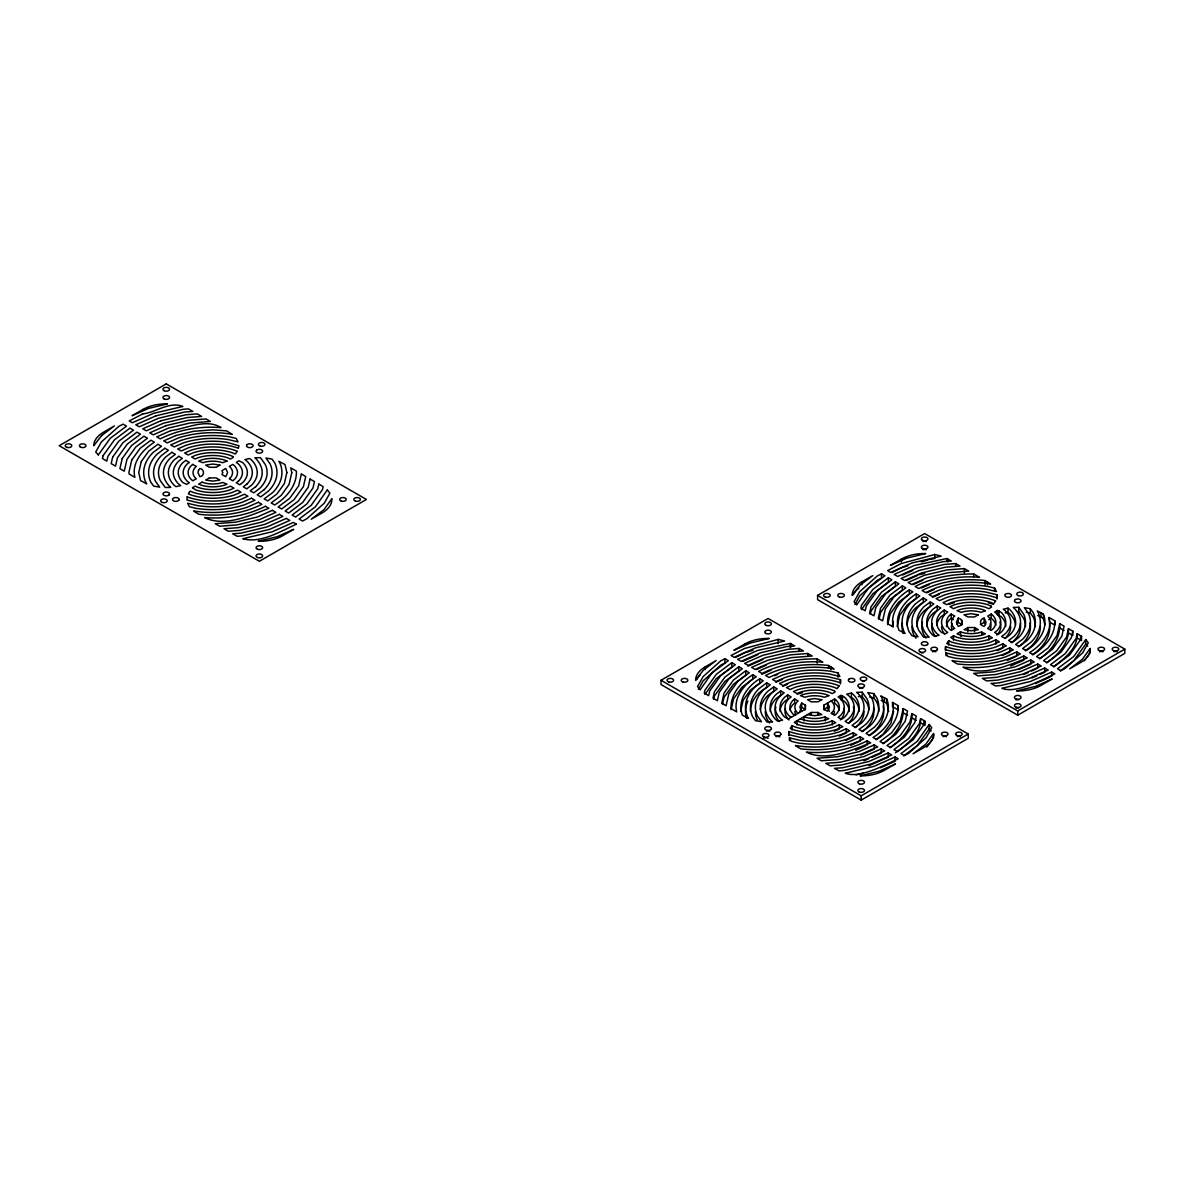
<?xml version="1.0" encoding="UTF-8"?>
<svg xmlns="http://www.w3.org/2000/svg" width="1184" height="1184" viewBox="0 0 1184 1184"><rect width="100%" height="100%" fill="white"/><g stroke="black" fill="none" stroke-linecap="round" stroke-linejoin="round"><path stroke-width="1.5" d="M788.988 731.534L788.766 734.613L800.576 737.44A54.301 31.361 0 0 0 841.78 734.302L849.742 730.78L846.249 728.767L839.323 731.83A49.373 28.505 0 0 1 789.95 731.83L789.018 731.431L789.018 735.693M945.542 646.642L945.335 649.705L957.131 652.532A54.301 31.361 0 0 0 998.349 649.394L1006.296 645.872L1002.818 643.859L995.877 646.923A49.373 28.505 0 0 1 946.504 646.923L945.587 646.523L945.587 650.786M713.745 699.182L714.485 695.926L724.845 681.481L738.801 670.988L738.801 666.725L742.279 668.738L729.122 678.639L719.25 692.388L717.356 700.706L712.99 698.19L714.485 691.648L724.845 677.218L738.801 666.725M722.492 704.125L724.031 697.391L733.399 684.337L745.772 675.013L745.772 670.751L749.265 672.764L737.676 681.496L728.796 693.868L726.088 705.738L721.722 703.222L724.031 693.128L733.399 680.075L745.772 670.751M731.105 709.616L733.562 698.871L741.954 687.179L752.758 679.054L752.758 674.791L756.25 676.804C744.588 683.938 733.059 697.391 736.714 711.88L731.031 708.594C730.424 694.135 740.977 681.999 752.758 674.791M740.577 711.421L743.093 700.351L750.493 690.035L759.743 683.079L759.743 678.817L763.236 680.83L754.77 687.194A69.116 39.901 0 0 0 747.874 717.474L748.51 718.377L742.398 715.166C736.833 700.676 747.578 685.965 759.743 678.817M799.822 711.421L801.686 707.307L801.686 703.03L805.431 705.19L805.09 709.941M870.299 614.289L871.054 611.018L881.399 596.573L895.356 586.08L895.356 581.818L898.848 583.83L885.676 593.746L875.82 607.496L873.925 615.798L869.559 613.282L871.054 606.756L881.399 592.311L895.356 581.818M879.046 619.217L880.585 612.498L889.954 599.43L902.341 590.12L902.341 585.843L905.834 587.871L894.231 596.588L885.351 608.961L882.642 620.845L878.276 618.314L880.585 608.221L889.954 595.167L902.341 585.843M887.674 624.723L890.116 613.963L898.508 602.286L909.312 594.146L909.312 589.884L912.805 591.896C901.157 599.03 889.613 612.498 893.284 626.972L887.6 623.687C886.994 609.242 897.546 597.091 909.312 589.884M892.203 626.514L893.358 621.452M897.132 626.514L899.662 615.443L907.062 605.128L916.298 598.172L916.298 593.909L919.79 595.922L911.34 602.286A69.116 39.901 0 0 0 904.428 632.567L905.064 633.47L898.967 630.258C893.402 615.769 904.132 601.072 916.298 593.909M893.624 711.421L890.93 723.217L883.042 734.213L875.879 739.6M903.185 708.55L900.476 720.434L891.596 732.807L879.993 741.524L883.486 743.537L895.874 734.228L905.242 721.16L907.536 711.066L903.185 708.55C903.94 723.039 894.926 736.211 882.894 743.611M911.902 713.597L910.008 721.9L900.151 735.649L886.979 745.565L890.472 747.578L904.428 737.084L914.773 722.64L916.268 716.113L911.902 713.597C912.82 728.219 901.29 740.104 889.909 747.622M920.634 718.629L919.554 723.38L908.69 738.505L893.964 749.59L897.457 751.603L912.968 739.926L924.319 724.12L924.985 721.219L920.634 718.629C921.3 733.888 906.53 744.706 895.43 752.743M929.174 724.46L917.245 741.347L900.95 753.616L904.339 755.57L908.587 753.364L926.11 737.75L931.719 727.716L929.248 724.519L929.085 729.122L917.245 745.624L903.658 755.836M985.502 624.456L986.006 622.236L984.141 618.137C979.316 618.699 979.316 625.788 984.141 626.351L985.502 624.456L984.141 622.399L984.141 618.137M1059.739 623.642L1057.031 635.527L1048.151 647.9L1036.562 656.617L1040.055 658.644L1052.428 649.32L1061.796 636.267L1064.105 626.173L1059.739 623.642C1060.509 638.132 1051.481 651.318 1039.463 658.704M1068.471 628.689L1066.577 636.992L1056.705 650.741L1043.548 660.657L1047.026 662.67L1060.982 652.177L1071.342 637.732L1072.822 631.205L1068.471 628.689C1069.374 643.312 1057.86 655.196 1046.464 662.714M1077.188 633.721L1076.108 638.472L1065.26 653.598L1050.519 664.683L1054.012 666.696L1069.537 655.018L1080.874 639.212L1081.54 636.311L1077.188 633.721C1077.884 648.284 1064.164 659.029 1053.464 666.74M1085.743 639.552L1073.814 656.454L1057.504 668.708L1060.894 670.677L1065.156 668.457L1082.664 652.843L1088.288 642.808L1085.817 639.612L1085.639 644.214L1073.814 660.716L1060.228 670.943M698.338 689.414L703.163 680.815L720.671 665.201L724.934 662.981L724.934 658.718L720.671 660.938L703.163 676.552L697.539 686.572L700.084 689.843L712.013 672.941L728.323 660.672L724.934 658.718M854.907 604.506L859.717 595.907L877.24 580.293L881.488 578.088L881.488 573.811L877.24 576.031L859.717 591.645L854.108 601.679L856.654 604.935L868.582 588.034L884.877 575.764L881.488 573.811M704.954 694.446L716.29 678.639L731.816 666.962L731.816 662.685L735.308 664.712L720.568 675.798L709.719 690.923L708.639 695.674L704.288 693.084L704.954 690.183L716.29 674.362L731.816 662.685M861.508 609.538L872.86 593.732L888.37 582.054L888.37 577.792L891.863 579.805L877.122 590.89L866.274 606.016L865.193 610.766L860.842 608.176L861.508 605.276L872.86 589.469L888.37 577.792M801.686 703.03L799.822 707.144L801.686 711.258M805.431 705.19L805.431 709.098L788.455 718.91L784.696 717.119A34.558 19.95 0 0 1 784.696 697.169L787.671 694.934L791.164 696.962L788.973 698.59A29.63 17.109 0 0 0 788.973 715.698L791.164 717.341M958.256 618.137L956.376 622.236L958.256 626.351C963.066 625.788 963.066 618.699 958.256 618.137L958.256 622.399L956.894 624.294M961.66 625.034L962 620.298M933.584 733.355L925.799 744.203L913.071 753.779L924.023 747.459A32.915 19.003 0 0 0 933.658 734.021L933.584 737.617L926.776 747.119M1090.138 648.447L1082.354 659.296L1069.64 668.871L1080.578 662.552A32.915 19.003 0 0 0 1090.227 649.113L1090.138 651.289M1084.307 660.85L1090.138 652.71M792.126 725.674L790.231 728.397L792.422 729.359A44.43 25.648 0 0 0 836.851 729.359L842.756 726.739L839.264 724.726L834.38 726.902A39.501 22.807 0 0 1 794.878 726.902L792.126 725.674L792.126 729.936M948.68 640.766L946.8 643.489L948.976 644.466A44.43 25.648 0 0 0 993.406 644.466L999.326 641.846L995.833 639.834L990.949 641.994A39.501 22.807 0 0 1 951.448 641.994L948.68 640.766L948.68 645.028M766.729 682.842L759.048 688.614A64.188 37.059 0 0 0 752.639 716.734L755.496 720.671L761.49 721.692L757.405 715.994A59.244 34.203 0 0 1 763.325 690.05L770.207 684.855L766.729 682.842L766.729 687.12L759.048 692.892A64.188 37.059 0 0 0 750.449 711.421M773.7 686.883L767.602 691.471A54.301 31.361 0 0 0 762.17 715.269L767.069 722.077L772.59 721.929L771.879 721.396A49.373 28.505 0 0 1 771.879 692.892L777.192 688.896L773.7 686.883L773.7 691.145L767.602 695.733A54.301 31.361 0 0 0 760.394 709.778M780.685 690.908L776.156 694.327A44.43 25.648 0 0 0 776.156 719.976L777.829 721.234L782.55 720.138L780.434 718.555A39.501 22.807 0 0 1 780.434 695.748L784.178 692.921L780.685 690.908L780.685 695.171L776.156 698.59A44.43 25.648 0 0 0 770.192 711.421M923.283 597.935L915.617 603.722A64.188 37.059 0 0 0 909.194 631.827L912.05 635.764L918.044 636.785L913.974 631.102A59.244 34.203 0 0 1 919.879 605.142L926.776 599.962L923.283 597.935L923.283 602.212L915.617 607.984A64.188 37.059 0 0 0 907.077 624.9M798.149 713.316L797.528 712.842A19.743 11.396 0 0 1 797.528 701.446L798.149 700.987L794.656 698.974L793.25 700.025A24.686 14.252 0 0 0 793.25 714.278L794.656 715.328M930.269 601.975L924.156 606.563A54.301 31.361 0 0 0 918.74 630.362L923.624 637.17L929.144 637.036L928.434 636.489A49.373 28.505 0 0 1 928.434 607.984L933.762 603.988L930.269 601.975L930.269 606.238L924.156 610.826A54.301 31.361 0 0 0 916.89 626.514M937.254 606.001L932.711 609.42A44.43 25.648 0 0 0 932.711 635.068L934.383 636.326L939.104 635.231L936.988 633.647A39.501 22.807 0 0 1 936.988 610.84L940.732 608.014L937.254 606.001L937.254 610.263L932.711 613.682A44.43 25.648 0 0 0 926.761 626.514M944.225 610.041L941.265 612.261A34.558 19.95 0 0 0 941.265 632.226L945.01 634.002L947.718 632.434L945.542 630.791A29.63 17.109 0 0 1 945.542 613.697L947.718 612.054L944.225 610.041L944.225 614.304L941.265 616.538A34.558 19.95 0 0 0 936.766 624.782M951.211 614.067L949.82 615.118A24.686 14.252 0 0 0 949.82 629.37L951.211 630.421L954.704 628.408L954.097 627.949A19.743 11.396 0 0 1 954.097 616.538L954.704 616.08L951.211 614.067L951.211 618.329L949.82 619.38A24.686 14.252 0 0 0 946.504 626.514M854.73 727.672L857.394 725.659A49.373 28.505 0 0 0 864.009 711.421M861.804 731.623L865.933 728.515A59.244 34.203 0 0 0 873.555 707.84M868.849 735.604L874.488 731.372A69.116 39.901 0 0 0 883.16 706.212M1011.284 642.764L1013.948 640.766A49.373 28.505 0 0 0 1020.297 623.539M1018.373 646.716L1022.502 643.608A59.244 34.203 0 0 0 1030.11 622.932M1025.418 650.712L1031.057 646.464A69.116 39.901 0 0 0 1040.307 626.514M1032.448 654.708C1042.719 648.136 1051.599 635.941 1049.468 623.361M661.027 680.267L768.09 618.462L968.246 734.021L968.246 738.283L861.182 800.103L661.027 684.544L661.027 680.267L861.182 795.826L968.246 734.021M817.582 595.374L924.645 533.555L1124.8 649.113L1124.8 653.39L1017.737 715.195L817.582 599.637L817.582 595.374L1017.737 710.933L1124.8 649.113M705.25 666.844L716.187 660.524L703.459 670.1L695.6 680.267A32.915 19.003 0 0 1 705.25 666.844L705.25 669.685M861.804 581.936L872.756 575.616L860.028 585.192L852.169 595.374A32.915 19.003 0 0 1 861.804 581.936L861.804 584.778M901.379 559.085L890.427 565.404L907.018 558.064L925.799 553.564L924.645 553.52A32.915 19.003 0 0 0 901.379 559.085L901.379 561.941M807.503 714.618L814.636 715.698L821.755 714.618L818.011 712.457L811.247 712.457L794.272 722.27L797.35 724.43A34.558 19.95 0 0 0 831.908 724.43L835.771 722.714L832.293 720.701L829.436 721.959A29.63 17.109 0 0 1 799.822 721.959L796.98 720.701L796.98 724.963M824.168 709.941L823.827 705.19L834.616 698.974L836.008 700.025A24.686 14.252 0 0 1 836.008 714.278L834.616 715.328L831.124 713.316L831.73 712.842A19.743 11.396 0 0 0 831.73 701.446L831.124 700.987M840.818 695.393L838.109 696.962L840.285 698.59A29.63 17.109 0 0 1 840.285 715.698L838.109 717.341L841.602 719.354L844.562 717.119A34.558 19.95 0 0 0 844.562 697.169L840.818 695.393L840.818 699.655L844.562 701.431A34.558 19.95 0 0 1 849.194 711.421M823.827 709.468L827.572 707.307L827.572 703.03L829.436 707.144L827.572 711.258L823.827 709.098L823.827 705.19M953.534 635.793L950.826 637.362L953.919 639.523A34.558 19.95 0 0 0 988.477 639.523L992.34 637.806L988.847 635.793L986.006 637.051A29.63 17.109 0 0 1 956.376 637.051L953.534 635.793L953.534 640.056M960.52 631.768L957.027 633.78L958.848 634.58A24.686 14.252 0 0 0 983.534 634.58L985.354 633.78L981.062 632.123A19.743 11.396 0 0 1 961.319 632.123L960.52 631.768L960.52 634.609M967.816 627.55L964.072 629.71L971.191 630.791L978.324 629.71L974.565 627.55L967.816 627.55L967.816 631.827M991.171 614.067L987.678 616.08L988.3 616.538A19.743 11.396 0 0 1 988.3 627.949L987.678 628.408L991.171 630.421L992.577 629.37A24.686 14.252 0 0 0 992.577 615.118L991.171 614.067L991.171 618.329L992.577 619.38A24.686 14.252 0 0 1 995.788 625.27M997.372 610.485L994.664 612.054L996.854 613.697A29.63 17.109 0 0 1 996.854 630.791L994.664 632.434L998.156 634.446L1001.116 632.226A34.558 19.95 0 0 0 1001.116 612.261L997.372 610.485L997.372 614.748L1001.116 616.538A34.558 19.95 0 0 1 1005.749 626.514M980.396 624.56L984.141 622.399M988.847 619.676L991.171 618.329M892.129 572.538L901.157 567.832L907.906 565.848M735.56 657.446L744.588 652.739L753.024 650.253M902.622 574.965L912.731 570.481M906.13 580.53L917.704 575.409M912.997 584.615L922.676 580.323M742.694 661.353L757.849 654.634M921.404 588.019L929.233 584.541M747.918 666.163L762.792 659.577M926.643 592.814L934.161 589.484M756.428 669.522L766.122 665.23M932.43 597.372L939.104 594.412M761.712 674.303L771.095 670.144M774.588 675.724L777.607 674.392M775.875 682.28L782.535 679.32M782.698 686.38L787.478 684.263M800.473 718.688L802.293 719.487A24.686 14.252 0 0 0 826.98 719.487L828.8 718.688L824.508 717.016A19.743 11.396 0 0 1 804.765 717.016L803.966 716.675L803.966 720.938M997.268 650.578L1001.427 648.743M946.001 652.932L947.762 656.395L954.585 658.038A64.188 37.059 0 0 0 1003.277 654.338L1013.282 649.898L1009.789 647.885L1000.82 651.866A59.244 34.203 0 0 1 955.858 655.285L946.001 652.932L946.001 655.773M1002.315 655.462L1009.789 652.162L1009.789 647.885M834.38 731.164L839.264 729.004L839.264 724.726M1016.775 651.925L1005.749 656.809A69.116 39.901 0 0 1 953.298 660.79C949.213 659.562 956.406 663.321 957.308 663.943C978.635 666.37 1000.983 663.721 1020.268 653.938L1016.775 651.925L1016.775 656.188M1007.332 660.376L1015.206 656.883M839.323 736.093L846.249 733.029L846.249 728.767M1023.76 655.951C1005.142 665.364 983.712 668.871 962.992 667.228C982.794 677.056 1008.102 665.334 1027.253 657.964L1023.76 655.951L1023.76 660.213L1010.692 666M789.447 737.824L791.208 741.288L798.016 742.945A64.188 37.059 0 0 0 846.723 739.245L856.728 734.805L853.235 732.792L844.251 736.774A59.244 34.203 0 0 1 799.304 740.192L789.447 737.824L789.447 740.681M845.746 740.37L851.74 737.721M1030.746 659.976L1015.62 666.681L994.19 671.802L973.633 673.37L977.984 675.886L995.478 674.554L1018.092 669.152L1034.224 662.004L1030.746 659.976L1030.746 664.254L1018.98 669.448M860.22 736.818L849.194 741.702A69.116 39.901 0 0 1 796.743 745.698C792.658 744.47 799.851 748.229 800.754 748.85C822.081 751.278 844.429 748.614 863.713 738.846L860.22 736.818L860.22 741.095L850.763 745.269M1037.717 664.017L1020.564 671.609L996.75 677.307L982.35 678.402L986.716 680.918L998.023 680.06L1023.035 674.081L1041.21 666.03L1037.717 664.017L1037.717 668.279M867.191 740.858C848.573 750.256 827.142 753.779 806.437 752.136C826.225 761.963 851.548 750.227 870.684 742.871L867.191 740.858L867.191 745.121M1023.686 674.495L1028.363 672.423M1031.486 671.047L1036.163 668.975M855.766 750.182L865.563 745.846M1044.702 668.042L1025.507 676.552L999.311 682.813L991.082 683.434L995.566 685.95L1000.584 685.566L1027.964 679.024L1048.195 670.055L1044.702 668.042L1044.702 672.305L1039.907 674.436M874.177 744.884L859.066 751.588L837.636 756.709L817.064 758.263L821.43 760.794L838.908 759.462L861.538 754.045L877.67 746.897L874.177 744.884L874.177 749.146L860.738 755.111M1031.9 677.988L1036.71 675.857M1051.688 672.068L1030.435 681.481L1001.856 688.318C1015.546 693.765 1040.159 680.874 1054.781 673.859L1051.688 672.068L1051.688 676.345M881.162 748.924L864.009 756.517L840.196 762.215L825.796 763.31L830.162 765.826L841.469 764.968L866.466 758.988L884.655 750.937L881.162 748.924L881.162 753.187L871.809 757.331M1035.349 683.582L1050.045 677.07M864.009 760.779L868.686 758.707M888.148 752.95L868.938 761.46L842.742 767.72L834.513 768.342L838.997 770.858L844.029 770.473L871.409 763.917L891.641 754.963L888.148 752.95L888.148 757.212L868.938 765.722M895.119 756.976L873.881 766.388L845.302 773.226C858.992 778.672 883.59 765.782 898.212 758.766L895.119 756.976L895.119 761.253L880.422 767.765M921.404 561.852L928.152 559.869M919.346 574.669L924.719 573.396M856.017 774.928L863.166 773.226M1007.998 608.162L1003.277 609.242L1005.394 610.84A39.501 22.807 0 0 1 1005.394 633.647L1001.649 636.474L1005.142 638.487L1009.671 635.068A44.43 25.648 0 0 0 1009.671 609.42L1007.998 608.162L1007.998 612.424L1009.671 613.682A44.43 25.648 0 0 1 1015.532 624.841M1005.142 612.986L1007.998 612.424M851.444 693.069L846.723 694.15L848.839 695.748A39.501 22.807 0 0 1 848.839 718.555L845.08 721.367L848.573 723.38L853.116 719.976A44.43 25.648 0 0 0 853.116 694.327L851.444 693.069L851.444 697.332L853.116 698.59A44.43 25.648 0 0 1 859.066 711.421M934.798 554.497L901.157 563.569L887.615 570.629L890.694 572.405L911.946 562.992L941.206 556.11L934.798 554.497L934.798 558.759M929.84 559.366L933.14 558.966M778.228 639.39L744.588 648.477L731.046 655.536L734.139 657.312L755.392 647.9L784.652 641.018L778.228 639.39L778.228 643.667M946.83 558.537L914.418 565.464L894.186 574.432L897.679 576.445L916.89 567.935L943.086 561.675L951.314 561.038L946.83 558.537L946.83 561.379M955.666 563.569L944.358 564.428L919.346 570.407L901.172 578.458L904.665 580.471L921.818 572.878L945.631 567.18L960.032 566.085L955.666 563.569L955.666 566.411M964.398 568.601L946.919 569.933L924.29 575.335L908.158 582.484L911.65 584.511L926.761 577.807L948.192 572.686L968.764 571.117L964.398 568.601L964.398 572.864M790.261 643.445L757.849 650.371L737.632 659.325L741.125 661.353L760.32 652.843L786.516 646.582L794.745 645.946L790.261 643.445L790.261 647.707M799.111 648.462L787.804 649.335L762.792 655.314L744.618 663.366L748.11 665.378L765.264 657.771L789.077 652.088L803.477 650.993L799.111 648.462L799.111 651.318M807.828 653.509L790.35 654.841L767.735 660.243L751.588 667.391L755.081 669.404L770.192 662.714L791.637 657.594L812.194 656.025L807.828 653.509L807.828 656.35M858.311 696.547L862.204 696.488L867.088 703.296A54.301 31.361 0 0 1 868.864 709.778M1018.758 607.303L1013.238 607.451L1013.948 607.984A49.373 28.505 0 0 1 1013.948 636.489L1008.635 640.5L1012.128 642.512L1018.225 637.924A54.301 31.361 0 0 0 1023.657 614.126L1018.758 607.303L1018.758 611.58L1023.657 618.388A54.301 31.361 0 0 1 1025.507 626.514M1017.737 611.536L1018.758 611.58M862.204 692.211L856.683 692.359L857.394 692.892A49.373 28.505 0 0 1 857.394 721.396L852.066 725.407L855.558 727.42L861.671 722.832A54.301 31.361 0 0 0 867.088 699.034L862.204 692.211L862.204 696.488M973.707 573.974C953.623 573.826 933.11 577.17 915.143 586.524L918.621 588.537C937.254 579.124 958.685 575.616 979.39 577.259L973.707 573.974L973.707 576.815M985.073 580.545C963.746 578.118 941.398 580.767 922.114 590.55L925.607 592.562L936.633 587.678A69.116 39.901 0 0 1 989.084 583.697L990.638 584.067L985.073 580.545L985.073 584.807M817.152 658.881C797.054 658.733 776.556 662.078 758.574 671.432L762.067 673.444C780.685 664.032 802.116 660.524 822.836 662.167L817.152 658.881L817.152 663.144M828.519 665.452C807.192 663.01 784.844 665.674 765.56 675.457L769.052 677.47L780.078 672.586A69.116 39.901 0 0 1 832.515 668.605L834.069 668.975L828.519 665.452L828.519 668.294M1030.332 608.724L1024.338 607.703L1028.422 613.386A59.244 34.203 0 0 1 1022.502 639.345L1015.606 644.525L1019.098 646.538L1026.78 640.766A64.188 37.059 0 0 0 1033.188 612.646L1030.332 608.724L1030.332 612.986L1033.188 616.923A64.188 37.059 0 0 1 1035.378 626.514M1026.262 612.187L1030.332 612.986M873.777 693.617L867.768 692.596L871.853 698.294A59.244 34.203 0 0 1 865.933 724.253L859.051 729.433L862.544 731.446L870.21 725.674A64.188 37.059 0 0 0 876.634 697.554L873.777 693.617L873.777 697.894L876.634 701.831A64.188 37.059 0 0 1 878.809 711.421M869.692 697.095L873.777 697.894M997.061 594.782L985.251 591.956A54.301 31.361 0 0 0 944.033 595.093L936.085 598.616L939.578 600.628L946.504 597.565A49.373 28.505 0 0 1 995.877 597.565C998.704 599.8 996.114 588.966 997.061 599.045M840.492 679.69L828.682 676.863A54.301 31.361 0 0 0 787.478 680.001L779.516 683.523L783.009 685.536L789.95 682.458A49.373 28.505 0 0 1 839.323 682.458C842.15 684.692 839.56 673.874 840.492 683.952M994.619 588.093L987.811 586.45A64.188 37.059 0 0 0 939.104 590.15L929.1 594.59L932.592 596.603L941.576 592.622A59.244 34.203 0 0 1 986.524 589.203L996.38 591.556L994.619 588.093L994.619 590.934M838.065 673L831.242 671.358A64.188 37.059 0 0 0 782.535 675.058L772.545 679.483L776.038 681.496L785.007 677.529A59.244 34.203 0 0 1 829.969 674.11L839.826 676.464L838.065 673L838.065 677.263M960.52 636.03L961.319 636.385M1041.017 612.838L1037.317 611.018L1037.954 611.921A69.116 39.901 0 0 1 1031.057 642.202L1022.591 648.566L1026.084 650.578C1038.25 643.415 1048.994 628.719 1043.415 614.23L1041.017 612.838L1041.017 617.101L1043.415 618.492L1044.88 624.9M1037.776 615.458L1041.017 617.101M884.448 697.746L880.748 695.926L881.399 696.814A69.116 39.901 0 0 1 874.488 727.094L866.037 733.458L869.53 735.486C881.695 728.323 892.425 713.626 886.86 699.137L884.448 697.746L884.448 702.008L886.86 703.4L888.696 711.421M881.222 700.366L884.448 702.008M1049.113 617.515L1054.796 620.786C1055.403 635.246 1044.836 647.396 1033.07 654.604L1029.577 652.591C1041.239 645.458 1052.768 631.99 1049.113 617.515L1049.113 620.357M1049.113 621.778L1054.796 625.063L1054.796 620.786M1059.739 627.92L1064.105 630.436M1068.471 632.952L1072.822 635.468L1072.822 631.205M1077.188 637.984L1080.578 639.952L1080.578 635.675M951.211 618.329L953.534 619.676M958.256 622.399L962 624.56M892.544 702.408L898.227 705.694C898.834 720.153 888.281 732.289 876.5 739.512L873.022 737.499C884.67 730.35 896.199 716.897 892.544 702.408L892.544 706.685M893.964 707.499L898.227 709.956L898.227 705.694M903.185 712.812L907.536 715.343M911.902 717.859L916.268 720.375M920.634 722.891L924.985 725.481L924.985 721.219M801.686 707.307L805.431 709.468M1085.743 643.815L1087.711 646.109M929.174 728.722L931.157 731.016M916.002 638.206L913.974 635.364A59.244 34.203 0 0 1 911.946 626.514M827.572 707.307L829.436 711.421M1081.54 636.311L1081.54 640.574M1043.415 614.23L1043.415 618.492M1017.737 710.933L1017.737 715.195M1002.818 643.859L1002.818 648.122M999.03 610.692L999.03 614.955M998.245 610.988L998.245 615.251M995.833 639.834L995.833 644.096M988.847 635.793L988.847 640.056M987.486 581.936L987.486 584.778M981.862 631.768L981.862 634.609M974.565 627.55L974.565 631.827M947.925 559.085L947.925 561.941M924.023 720.582L924.023 724.845M886.86 699.137L886.86 703.4M861.182 795.826L861.182 800.103M853.235 732.792L853.235 737.055M842.46 695.6L842.46 699.862M841.691 695.896L841.691 700.158M834.616 698.974L834.616 703.237L836.008 704.288A24.686 14.252 0 0 1 839.219 710.178M832.293 720.701L832.293 724.963M830.931 666.844L830.931 669.685M825.307 716.675L825.307 720.938M818.011 712.457L818.011 715.299M811.247 712.457L811.247 715.299M794.656 698.974L794.656 703.237L793.25 704.288A24.686 14.252 0 0 0 790.039 710.178M791.356 643.992L791.356 646.834M787.671 694.934L787.671 699.211L784.696 701.431A34.558 19.95 0 0 0 780.078 711.421M990.268 623.554A19.743 11.396 0 0 1 990.268 629.459M952.114 629.459A19.743 11.396 0 0 1 952.114 623.554M903.126 633.455A69.116 39.901 0 0 1 902.341 623.036M923.002 541.562A3.286 1.894 0 0 1 926.288 541.562M948.976 604.299A44.43 25.648 0 0 1 954.186 602.804M988.196 602.804A44.43 25.648 0 0 1 993.406 604.299M1016.094 699.981A3.286 1.894 0 0 1 1018.595 699.788M926.095 638.102A49.373 28.505 0 0 1 922.425 622.044M1099.655 651.733A3.286 1.894 0 0 1 1102.94 651.733M1016.094 708.18A3.286 1.894 0 0 1 1018.595 707.988M999.799 622.088A29.63 17.109 0 0 1 996.854 635.068M944.344 633.736A29.63 17.109 0 0 1 941.576 626.514M1010.692 626.514A39.501 22.807 0 0 1 1005.394 637.91M935.774 636.607A39.501 22.807 0 0 1 932.03 623.539M853.294 594.723A32.915 19.003 0 0 1 858.962 588.063M1113.848 651.733A3.286 1.894 0 0 1 1117.134 651.733M921.463 652.887A3.286 1.894 0 0 1 923.165 652.887M932.548 651.733A3.286 1.894 0 0 1 935.834 651.733M923.002 549.746A3.286 1.894 0 0 1 926.288 549.746M696.725 679.616A32.915 19.003 0 0 1 700.01 675.043M797.35 694.135A34.558 19.95 0 0 1 802.249 692.788M763.428 738.283A3.286 1.894 0 0 1 768.09 738.283M757.405 720.272A59.244 34.203 0 0 1 755.392 711.421M862.662 681.362A3.286 1.894 0 0 1 864.364 681.362M957.279 736.64A3.286 1.894 0 0 1 960.579 736.64M843.807 708.446A29.63 17.109 0 0 1 840.285 719.961M788.973 719.961A29.63 17.109 0 0 1 785.466 708.446M943.086 736.64A3.286 1.894 0 0 1 946.371 736.64M853.368 706.966A39.501 22.807 0 0 1 848.839 722.817M779.22 721.5A39.501 22.807 0 0 1 775.89 706.966M769.526 723.01A49.373 28.505 0 0 1 765.264 711.421M746.571 718.348A69.116 39.901 0 0 1 747.874 701.091M834.38 711.421A19.743 11.396 0 0 1 833.714 714.366M795.559 714.366A19.743 11.396 0 0 1 794.878 711.421M859.54 688.407A3.286 1.894 0 0 1 862.825 688.407M766.433 731.135A3.286 1.894 0 0 1 769.733 731.135M775.979 736.64A3.286 1.894 0 0 1 779.96 736.951M187.19 496.866L186.939 500.048L198.749 502.874A54.301 31.361 0 0 0 239.967 499.737L247.915 496.214L244.422 494.202L237.496 497.265A49.373 28.505 0 0 1 188.123 497.265L187.19 496.866M238.739 445.717L238.413 448.307L237.496 447.907A49.373 28.505 0 0 0 188.123 447.907L181.182 450.971L177.704 448.958L185.651 445.436A54.301 31.361 0 0 1 226.869 442.298L238.739 445.717M98.361 454.878L95.712 452.022L101.336 441.987L118.844 426.373L123.106 424.153L126.496 426.107L110.186 438.376L98.361 454.878M103.126 455.618L102.46 458.519L106.812 461.109L107.892 456.358L118.74 441.232L133.481 430.147L129.988 428.134L114.463 439.812L103.126 455.618M112.658 457.098L111.178 463.625L115.529 466.141L117.423 457.838L127.295 444.089L140.452 434.173L136.974 432.16L123.018 442.653L112.658 457.098M122.204 458.563L119.895 468.657L124.261 471.188L126.969 459.303L135.849 446.93L147.438 438.213L143.945 436.186L131.572 445.51L122.204 458.563M131.735 460.043L128.878 472.579L129.204 474.044L134.887 477.315C131.232 462.84 142.761 449.372 154.423 442.239L150.93 440.226L140.126 448.351L131.735 460.043M141.281 461.523L138.75 472.579L140.585 480.6L146.683 483.812L146.046 482.909A69.116 39.901 0 0 1 152.943 452.628L161.409 446.264L157.916 444.252L148.666 451.208L141.281 461.523M198.498 470.374L197.994 472.579L199.859 476.693C204.684 476.131 204.684 469.042 199.859 468.479L198.498 470.374M222.681 472.579L222 474.532L225.744 476.693L227.624 472.579L225.744 468.479L222 470.64L222.681 472.579M286.868 472.579L284.338 483.649L276.938 493.965L267.702 500.921L264.21 498.908L272.66 492.544A69.116 39.901 0 0 0 279.572 462.263L278.936 461.36L285.033 464.572L286.868 472.579M291.797 472.579L289.103 484.389L281.215 495.386L271.195 502.934L274.688 504.946C286.454 497.739 297.006 485.588 296.4 471.128L290.716 467.858L291.797 472.579M301.358 473.985L298.649 485.869L289.769 498.242L278.166 506.959L281.659 508.987L294.046 499.663L303.415 486.609L305.724 476.516L301.358 473.985M310.075 479.032L308.18 487.334L298.324 501.084L285.152 511L288.644 513.012L302.601 502.519L312.946 488.074L314.441 481.548L310.075 479.032M318.807 484.064L317.726 488.814L306.878 503.94L292.137 515.025L295.63 517.038L311.14 505.361L322.492 489.554L323.158 486.654L318.807 484.064M327.346 489.895L315.418 506.796L299.123 519.066L302.512 521.019L306.76 518.799L324.283 503.185L329.892 493.151L327.346 489.895M189.381 492.189L188.404 493.832L190.594 494.808A44.43 25.648 0 0 0 235.024 494.808L240.929 492.189L237.436 490.176L232.552 492.337A39.501 22.807 0 0 1 193.051 492.337L190.298 491.108L189.381 492.189M237.2 451.341L235.32 454.064L232.552 452.836A39.501 22.807 0 0 0 193.051 452.836L188.167 454.996L184.674 452.984L190.594 450.364A44.43 25.648 0 0 1 235.024 450.364L237.2 451.341M839.027 685.891L837.147 688.629L834.38 687.401A39.501 22.807 0 0 0 794.878 687.401L789.994 689.562L786.502 687.549L792.422 684.929A44.43 25.648 0 0 1 836.851 684.929L839.027 685.891M995.596 600.998L993.702 603.722L990.949 602.493A39.501 22.807 0 0 0 951.448 602.493L946.564 604.654L943.071 602.641L948.976 600.022A44.43 25.648 0 0 1 993.406 600.022L995.596 600.998M101.646 435.534L93.773 445.717A32.915 19.003 0 0 1 103.422 432.278L114.36 425.959L101.646 435.534M178.976 499.959L178.651 500.403A3.286 1.894 0 0 1 173.796 500.965A3.286 1.894 0 0 1 173.471 498.109L174.152 497.813A3.286 1.894 0 0 1 177.807 497.946A3.286 1.894 0 0 1 178.976 499.959M246.968 444.755L246.627 445.214A3.286 1.894 0 0 0 247.811 447.226A3.286 1.894 0 0 0 251.452 447.36L252.133 447.049A3.286 1.894 0 0 0 251.822 444.207A3.286 1.894 0 0 0 246.968 444.755M331.757 498.79L323.972 509.638L311.244 519.214L322.196 512.894A32.915 19.003 0 0 0 331.831 499.456L331.757 498.79M780.804 734.509L780.478 734.968A3.286 1.894 0 0 1 775.624 735.53A3.286 1.894 0 0 1 775.298 732.674L775.979 732.378A3.286 1.894 0 0 1 779.634 732.511A3.286 1.894 0 0 1 780.804 734.509M848.78 679.32L848.454 679.779A3.286 1.894 0 0 0 849.638 681.777A3.286 1.894 0 0 0 853.279 681.925L853.96 681.614A3.286 1.894 0 0 0 853.634 678.772A3.286 1.894 0 0 0 848.78 679.32M937.373 649.616L937.032 650.06A3.286 1.894 0 0 1 932.178 650.623A3.286 1.894 0 0 1 931.867 647.766L932.548 647.47A3.286 1.894 0 0 1 936.189 647.604A3.286 1.894 0 0 1 937.373 649.616M1005.349 594.412L1005.024 594.871A3.286 1.894 0 0 0 1006.193 596.884A3.286 1.894 0 0 0 1009.848 597.017L1010.529 596.706A3.286 1.894 0 0 0 1010.204 593.865A3.286 1.894 0 0 0 1005.349 594.412M193.318 488.208L195.523 489.865A34.558 19.95 0 0 0 230.081 489.865L233.958 488.148L230.466 486.136L227.624 487.394A29.63 17.109 0 0 1 197.994 487.394L195.153 486.136L192.444 487.704L193.318 488.208M232.819 456.521L233.174 457.468L230.466 459.037L227.624 457.779A29.63 17.109 0 0 0 197.994 457.779L195.153 459.037L191.66 457.024L195.523 455.307A34.558 19.95 0 0 1 230.081 455.307L232.819 456.521M834.646 691.086L835.001 692.033L832.293 693.602L829.436 692.344A29.63 17.109 0 0 0 799.822 692.344L796.98 693.602L793.487 691.574L797.35 689.872A34.558 19.95 0 0 1 831.908 689.872L834.646 691.086M991.2 606.178L991.556 607.126L988.847 608.694L986.006 607.436A29.63 17.109 0 0 0 956.376 607.436L953.534 608.694L950.042 606.682L953.919 604.965A34.558 19.95 0 0 1 988.477 604.965L991.2 606.178M164.902 448.277L157.22 454.064A64.188 37.059 0 0 0 150.812 482.169L153.668 486.106L159.662 487.127L155.578 481.444A59.244 34.203 0 0 1 161.498 455.485L168.394 450.305L164.902 448.277M171.872 452.318L165.775 456.906A54.301 31.361 0 0 0 160.343 480.704L165.242 487.512L170.762 487.379L170.052 486.831A49.373 28.505 0 0 1 170.052 458.341L175.365 454.33L171.872 452.318M178.858 456.343L174.329 459.762A44.43 25.648 0 0 0 174.329 485.41L176.002 486.668L180.723 485.573L178.606 483.99A39.501 22.807 0 0 1 178.606 461.183L182.351 458.356L178.858 456.343M185.844 460.384L182.884 462.604A34.558 19.95 0 0 0 182.884 482.569L186.628 484.345L189.336 482.776L187.146 481.133A29.63 17.109 0 0 1 187.146 464.039L189.336 462.396L185.844 460.384M192.829 464.409L191.423 465.46A24.686 14.252 0 0 0 191.423 479.712L192.829 480.763L196.322 478.75L195.7 478.292A19.743 11.396 0 0 1 195.7 466.881L196.322 466.422L192.829 464.409M169.105 494.897L168.587 495.297A3.286 1.894 0 0 1 163.644 495.104A3.286 1.894 0 0 1 164.62 492.307L165.405 492.115A3.286 1.894 0 0 1 168.868 492.796A3.286 1.894 0 0 1 169.105 494.897M257.032 449.876L256.499 450.275A3.286 1.894 0 0 0 256.736 452.377A3.286 1.894 0 0 0 260.199 453.058L260.998 452.865A3.286 1.894 0 0 0 261.96 450.068A3.286 1.894 0 0 0 257.032 449.876M229.903 478.292L229.296 478.75L232.789 480.763L234.18 479.712A24.686 14.252 0 0 0 234.18 465.46L232.789 464.409L229.296 466.422L229.903 466.881A19.743 11.396 0 0 1 229.903 478.292M238.458 481.133L236.282 482.776L239.775 484.789L242.735 482.569A34.558 19.95 0 0 0 242.735 462.604L238.99 460.828L236.282 462.396L238.458 464.039A29.63 17.109 0 0 1 238.458 481.133M247.012 483.99L243.268 486.816L246.746 488.829L251.289 485.41A44.43 25.648 0 0 0 251.289 459.762L249.617 458.504L244.896 459.584L247.012 461.183A39.501 22.807 0 0 1 247.012 483.99M255.566 486.831L250.238 490.842L253.731 492.855L259.844 488.267A54.301 31.361 0 0 0 265.26 464.468L260.376 457.646L254.856 457.794L255.566 458.341A49.373 28.505 0 0 1 255.566 486.831M264.121 489.688L257.224 494.868L260.717 496.88L268.383 491.108A64.188 37.059 0 0 0 274.806 462.988L271.95 459.066L265.956 458.045L270.026 463.728A59.244 34.203 0 0 1 264.121 489.688M770.932 729.462L770.414 729.862A3.286 1.894 0 0 1 765.471 729.67A3.286 1.894 0 0 1 766.433 726.872L767.232 726.68A3.286 1.894 0 0 1 770.695 727.361A3.286 1.894 0 0 1 770.932 729.462M858.859 684.441L858.326 684.826A3.286 1.894 0 0 0 858.563 686.942A3.286 1.894 0 0 0 862.026 687.623L862.825 687.43A3.286 1.894 0 0 0 863.787 684.633A3.286 1.894 0 0 0 858.859 684.441M927.501 644.555L926.968 644.954A3.286 1.894 0 0 1 922.04 644.762A3.286 1.894 0 0 1 923.002 641.965L923.801 641.772A3.286 1.894 0 0 1 927.264 642.453A3.286 1.894 0 0 1 927.501 644.555M1015.413 599.533L1014.895 599.933A3.286 1.894 0 0 0 1015.132 602.034A3.286 1.894 0 0 0 1018.595 602.715L1019.38 602.523A3.286 1.894 0 0 0 1020.356 599.726A3.286 1.894 0 0 0 1015.413 599.533M166.263 383.897L59.2 445.717L259.355 561.275L366.418 499.456L166.263 383.897M142.983 409.427L132.046 415.747L148.622 408.406L167.418 403.907L166.263 403.862A32.915 19.003 0 0 0 142.983 409.427M219.928 465.12L216.184 467.28L209.435 467.28L205.676 465.12L212.809 464.039L219.928 465.12M226.973 461.05L222.681 462.707A19.743 11.396 0 0 0 202.938 462.707L198.646 461.05L200.466 460.25A24.686 14.252 0 0 1 225.152 460.25L226.973 461.05M202.138 482.11L198.646 484.123L200.466 484.922A24.686 14.252 0 0 0 225.152 484.922L226.973 484.123L222.681 482.465A19.743 11.396 0 0 1 202.938 482.465L202.138 482.11M209.435 477.892L205.676 480.053L212.809 481.133L219.928 480.053L216.184 477.892L209.435 477.892M293.573 529.426L282.621 535.745A32.915 19.003 0 0 1 259.355 541.31L258.201 541.266L276.982 536.766L293.573 529.426M744.81 643.992L733.873 650.312L750.449 642.971L769.245 638.472L768.09 638.428A32.915 19.003 0 0 0 744.81 643.992M821.755 699.67L818.011 701.831L811.247 701.831L807.503 699.67L814.636 698.59L821.755 699.67M828.8 695.615L824.508 697.272A19.743 11.396 0 0 0 804.765 697.272L800.473 695.615L802.293 694.801A24.686 14.252 0 0 1 826.98 694.801L828.8 695.615M978.324 614.777L974.565 616.938L967.816 616.938L964.072 614.777L971.191 613.697L978.324 614.777M985.354 610.707L981.062 612.365A19.743 11.396 0 0 0 961.319 612.365L957.027 610.707L958.848 609.908A24.686 14.252 0 0 1 983.534 609.908L985.354 610.707M895.4 763.976L884.448 770.296A32.915 19.003 0 0 1 861.182 775.86L860.028 775.831L878.809 771.332L895.4 763.976M1051.954 679.083L1041.017 685.403A32.915 19.003 0 0 1 1017.737 690.968L1016.582 690.923L1035.378 686.424L1051.954 679.083M142.761 413.912L129.219 420.971L132.312 422.747L153.565 413.334L182.824 406.452C169.342 401.095 155.948 412.432 142.761 413.912M296.385 524.201C280.697 531.216 260.406 543.826 242.794 538.72L272.054 531.823L293.306 522.41L296.385 524.201M156.036 415.806L135.805 424.775L139.298 426.788L158.493 418.278L184.689 412.017L192.918 411.396L188.434 408.88L183.416 409.264L156.036 415.806M160.965 420.749L142.79 428.8L146.283 430.813L163.436 423.221L187.25 417.523L201.65 416.428L197.284 413.912L185.977 414.77L160.965 420.749M165.908 425.678L149.776 432.826L153.254 434.854L168.38 428.149L189.81 423.028L210.367 421.46L206.016 418.944L188.522 420.276L165.908 425.678M170.836 430.621L156.747 436.866L160.24 438.879C178.858 429.466 200.288 425.959 221.008 427.602C206.149 418.159 186.598 428.608 170.836 430.621M175.78 435.564L163.732 440.892L167.225 442.905L178.251 438.021A69.116 39.901 0 0 1 230.702 434.04L232.242 434.41L226.692 430.887L212.809 429.836L193.643 431.287L175.78 435.564M180.723 440.492L170.718 444.932L174.211 446.945L183.18 442.964A59.244 34.203 0 0 1 228.142 439.545L237.999 441.898L236.238 438.435L229.415 436.792A64.188 37.059 0 0 0 180.723 440.492M251.408 498.227L242.424 502.208A59.244 34.203 0 0 1 197.476 505.627L187.62 503.274L189.381 506.737L196.189 508.38A64.188 37.059 0 0 0 244.896 504.68L254.9 500.24L251.408 498.227M258.393 502.268L247.367 507.152A69.116 39.901 0 0 1 194.916 511.133C190.831 509.904 198.024 513.664 198.927 514.285C220.254 516.712 242.602 514.063 261.886 504.28L258.393 502.268M265.379 506.293C246.746 515.706 225.315 519.214 204.61 517.571C224.398 527.398 249.72 515.676 268.857 508.306L265.379 506.293M272.35 510.319L257.239 517.023L235.808 522.144L215.236 523.713L219.602 526.229L237.081 524.897L259.71 519.495L275.842 512.346L272.35 510.319M279.335 514.359L262.182 521.952L238.369 527.65L223.968 528.745L228.334 531.261L239.642 530.402L264.654 524.423L282.828 516.372L279.335 514.359M286.321 518.385L267.11 526.895L240.914 533.155L232.686 533.777L237.17 536.293L242.202 535.908L269.582 529.366L289.814 520.398L286.321 518.385M839.441 597.017A3.286 1.894 0 0 0 844.384 595.374A3.286 1.894 0 0 0 839.441 593.717A3.286 1.894 0 0 0 839.441 597.017M922.321 540.274A3.286 1.894 0 0 0 927.827 539.43A3.286 1.894 0 0 0 923.801 537.092A3.286 1.894 0 0 0 922.321 540.274M1098.959 650.46A3.286 1.894 0 0 0 1104.48 649.616A3.286 1.894 0 0 0 1100.439 647.278A3.286 1.894 0 0 0 1098.959 650.46M919.998 651.807A3.286 1.894 0 0 0 925.503 650.948A3.286 1.894 0 0 0 921.463 648.625A3.286 1.894 0 0 0 919.998 651.807M1113.848 650.756A3.286 1.894 0 0 0 1118.776 649.113A3.286 1.894 0 0 0 1113.848 647.47A3.286 1.894 0 0 0 1113.848 650.756M1016.094 699.004A3.286 1.894 0 0 0 1021.037 697.361A3.286 1.894 0 0 0 1016.094 695.704A3.286 1.894 0 0 0 1016.094 699.004M825.248 597.017A3.286 1.894 0 0 0 830.191 595.374A3.286 1.894 0 0 0 825.248 593.717A3.286 1.894 0 0 0 825.248 597.017M1016.094 707.203A3.286 1.894 0 0 0 1021.037 705.546A3.286 1.894 0 0 0 1016.094 703.903A3.286 1.894 0 0 0 1016.094 707.203M1018.418 595.67A3.286 1.894 0 0 0 1023.361 594.028A3.286 1.894 0 0 0 1018.418 592.385A3.286 1.894 0 0 0 1018.418 595.67M922.321 548.473A3.286 1.894 0 0 0 927.827 547.63A3.286 1.894 0 0 0 923.801 545.291A3.286 1.894 0 0 0 922.321 548.473M163.925 398.816A3.286 1.894 0 0 0 169.445 397.972A3.286 1.894 0 0 0 165.405 395.634A3.286 1.894 0 0 0 163.925 398.816M66.866 447.36A3.286 1.894 0 0 0 71.795 445.717A3.286 1.894 0 0 0 66.866 444.059A3.286 1.894 0 0 0 66.866 447.36M163.925 390.616A3.286 1.894 0 0 0 169.445 389.773A3.286 1.894 0 0 0 165.405 387.434A3.286 1.894 0 0 0 163.925 390.616M355.452 501.098A3.286 1.894 0 0 0 360.395 499.456A3.286 1.894 0 0 0 355.452 497.813A3.286 1.894 0 0 0 355.452 501.098M260.036 446.013A3.286 1.894 0 0 0 264.979 444.37A3.286 1.894 0 0 0 260.036 442.727A3.286 1.894 0 0 0 260.036 446.013M341.258 501.098A3.286 1.894 0 0 0 346.202 499.456A3.286 1.894 0 0 0 341.258 497.813A3.286 1.894 0 0 0 341.258 501.098M257.712 549.346A3.286 1.894 0 0 0 262.641 547.704A3.286 1.894 0 0 0 257.712 546.046A3.286 1.894 0 0 0 257.712 549.346M257.712 557.546A3.286 1.894 0 0 0 262.641 555.888A3.286 1.894 0 0 0 257.712 554.245A3.286 1.894 0 0 0 257.712 557.546M162.282 502.445A3.286 1.894 0 0 0 167.225 500.802A3.286 1.894 0 0 0 162.282 499.16A3.286 1.894 0 0 0 162.282 502.445M80.379 447.049A3.286 1.894 0 0 0 85.884 446.205A3.286 1.894 0 0 0 81.859 443.882A3.286 1.894 0 0 0 80.379 447.049M858.859 791.8A3.286 1.894 0 0 0 864.364 790.942A3.286 1.894 0 0 0 860.324 788.618A3.286 1.894 0 0 0 858.859 791.8M764.109 737.01A3.286 1.894 0 0 0 769.052 735.368A3.286 1.894 0 0 0 764.109 733.725A3.286 1.894 0 0 0 764.109 737.01M861.863 680.578A3.286 1.894 0 0 0 866.792 678.935A3.286 1.894 0 0 0 861.863 677.278A3.286 1.894 0 0 0 861.863 680.578M766.433 625.478A3.286 1.894 0 0 0 771.376 623.835A3.286 1.894 0 0 0 766.433 622.192A3.286 1.894 0 0 0 766.433 625.478M956.598 735.368A3.286 1.894 0 0 0 962.104 734.509A3.286 1.894 0 0 0 958.078 732.186A3.286 1.894 0 0 0 956.598 735.368M682.887 681.925A3.286 1.894 0 0 0 687.83 680.267A3.286 1.894 0 0 0 682.887 678.624A3.286 1.894 0 0 0 682.887 681.925M765.752 633.381A3.286 1.894 0 0 0 771.258 632.522A3.286 1.894 0 0 0 767.232 630.199A3.286 1.894 0 0 0 765.752 633.381M943.086 735.664A3.286 1.894 0 0 0 948.029 734.021A3.286 1.894 0 0 0 943.086 732.378A3.286 1.894 0 0 0 943.086 735.664M859.54 783.912A3.286 1.894 0 0 0 864.468 782.254A3.286 1.894 0 0 0 859.54 780.611A3.286 1.894 0 0 0 859.54 783.912M668.694 681.925A3.286 1.894 0 0 0 673.622 680.267A3.286 1.894 0 0 0 668.694 678.624A3.286 1.894 0 0 0 668.694 681.925"/></g></svg>
